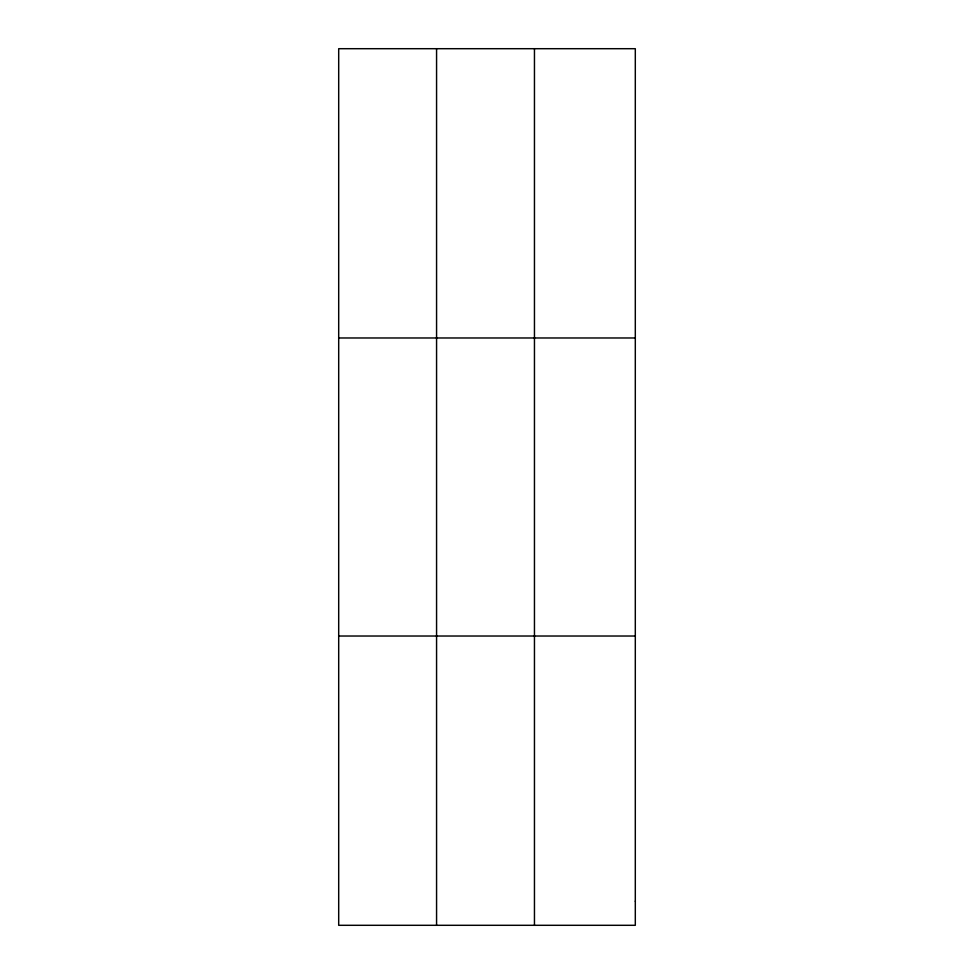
<?xml version="1.0" encoding="UTF-8"?>
<svg xmlns="http://www.w3.org/2000/svg" width="974" height="974" viewBox="0 0 974 974"><rect width="100%" height="100%" fill="white"/><g stroke="black" fill="none" stroke-linecap="round" stroke-linejoin="round"><path stroke-width="1.46" d="M436.571 925.3L436.571 48.7M534.458 925.3L534.458 48.7M338.696 337.978L635.304 337.978M338.696 636.022L635.304 636.022M635.304 901.194L635.304 925.3L338.696 925.3L338.696 48.7L635.304 48.7L635.304 901.194"/></g></svg>
